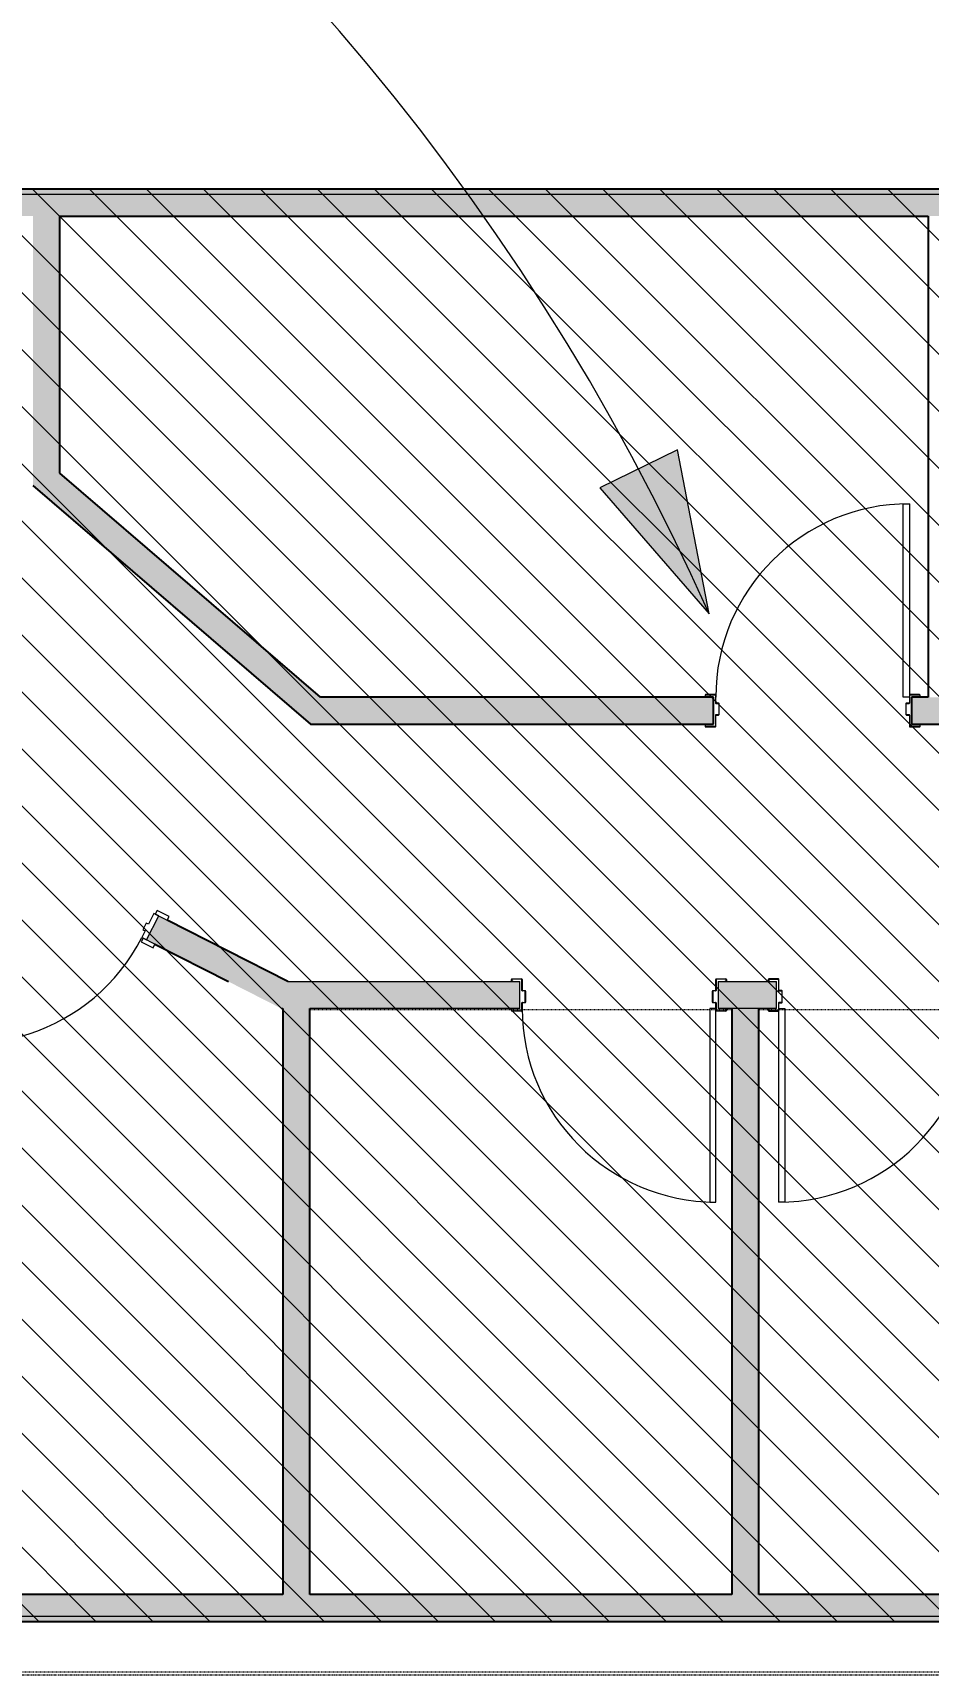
# Model space of a CAD drawing. Header units: inches. Extents: x -356 to 6227, y -17 to 1548.
# Drawn here: x 300.3 to 466.8, y 1005.2 to 1310.7 of the extents above; entities that cross this region are included whole.
import ezdxf

# ---------------------------------------------------------------- set-up
doc = ezdxf.new("R2010")
doc.units = ezdxf.units.IN
doc.header["$MEASUREMENT"] = 0
for name, pattern in [('Aligning Line 1_8_', [0.25, 0.125, -0.125]), ('Dash', [0.25, 0.125, -0.125]), ('Double Dash 3_8_', [1, 0.375, -0.125, 0.125, -0.125, 0.125, -0.125])]:
    doc.linetypes.add(name, pattern=pattern)
for name, color, linetype, lineweight in [('A-ANNO-DIMS', 211, 'Continuous', 9), ('A-ANNO-DIMS-240', 211, 'Continuous', 9), ('A-DETL-GENF-1', 8, 'Continuous', 9), ('A-DETL-HDLN', 90, 'Dash', 9), ('A-DETL-THIN', 151, 'Continuous', 9), ('A-DOOR', 31, 'Continuous', 9), ('A-DOOR-1', 31, 'Continuous', 13), ('A-DOOR-FRAM', 31, 'Continuous', 13), ('A-WALL', 113, 'Continuous', 9), ('C-PROP-LINE', 91, 'Double Dash 3_8_', 13), ('G-ANNO-SYMB', 111, 'Aligning Line 1_8_', 9), ('G-ANNO-TEXT-1', 145, 'Continuous', 9), ('I-WALL', 2, 'Continuous', 9), ('I-WALL-1', 2, 'Continuous', 25)]:
    doc.layers.add(name, color=color, linetype=linetype, lineweight=lineweight)
doc.styles.add('Century Gothic', font='ufonts.com_century-gothic.ttf', dxfattribs={"height": 22.5})
doc.dimstyles.new('OD_-__1___Tolerance_1', dxfattribs={"dimscale": 12, "dimtxt": 23.493786, "dimasz": 2.5, "dimexe": 1.875, "dimexo": 1.25, "dimgap": 1.25, "dimtad": 1, "dimdec": 0, "dimzin": 1, "dimdsep": 46, "dimlunit": 4, "dimtxsty": 'Century Gothic', "dimblk1": 'OBLIQUE', "dimblk2": 'OBLIQUE', "dimsah": 1, "dimcen": 0.09, "dimdle": 1.875, "dimazin": 0, "dimtfac": 1, "dimtdec": 4, "dimtix": 1, "dimtmove": 0, "dimatfit": 3, "dimfxl": 1, "dimtvp": 1, "dimtfill": 1, "dimfrac": 2, "dimtolj": 1, "dimtzin": 0, "dimarcsym": 2})

# ---------------------------------------------------------------- blocks, each defined once
blk = doc.blocks.new('Door-Interior-Single-Flush_Panel-Wood - 36_ x 84_-722546-AREA DIAGRAM - 1ST FLOOR - EXISTING')
at = {"layer": 'A-DOOR'}
for p, q in [((-18.25, 3.13), (-20.75, 3.13)), ((-20.75, 3.13), (-20.75, 2.37)), ((-18.25, 2.37), (-18.25, 3.13)), ((20.75, 3.13), (18.25, 3.13)), ((18.25, 3.13), (18.25, 2.37)), ((20.75, 2.37), (20.75, 3.13)), ((-20.75, 2.37), (-18.25, 2.37)), ((18.25, 2.37), (20.75, 2.37)), ((-18.25, -2.63), (-20.75, -2.63)), ((-20.75, -2.63), (-20.75, -3.38)), ((-18.25, -3.38), (-18.25, -2.63)), ((20.75, -2.63), (18.25, -2.63)), ((18.25, -2.63), (18.25, -3.38)), ((20.75, -3.38), (20.75, -2.63)), ((-20.75, -3.38), (-18.25, -3.38)), ((18.25, -3.38), (20.75, -3.38))]:
    blk.add_line(p, q, dxfattribs=at)
blk.add_arc((18, 2.37), 36, 90, 180, dxfattribs=at)
at = {"layer": 'A-DOOR-1'}
for p, q in [((18, 38.38), (16.62, 38.38)), ((16.62, 38.38), (16.62, 2.37)), ((18, 2.37), (18, 38.38)), ((16.62, 2.37), (18, 2.37))]:
    blk.add_line(p, q, dxfattribs=at)
at = {"layer": 'A-DOOR-FRAM'}
for p, q in [((-18, 2.37), (-19, 2.37)), ((-19, 2.37), (-19, -2.63)), ((-18, 1), (-18, 2.37)), ((-17.5, 1), (-18, 1)), ((-17.5, -0.38), (-17.5, 1)), ((18, 1), (17.5, 1)), ((17.5, 1), (17.5, -0.38)), ((18, 2.37), (18, 1)), ((19, 2.37), (18, 2.37)), ((19, -2.63), (19, 2.37)), ((-19, -2.63), (-18, -2.63)), ((-18, -2.63), (-18, -0.38)), ((-18, -0.38), (-17.5, -0.38)), ((17.5, -0.38), (18, -0.38)), ((18, -0.38), (18, -2.63)), ((18, -2.63), (19, -2.63))]:
    blk.add_line(p, q, dxfattribs=at)
blk = doc.blocks.new('Hollow Metal Frame - 36 x 80-760304-AREA DIAGRAM - 1ST FLOOR - EXISTING')
at = {"layer": 'A-DOOR'}
for p, q in [((-18, -2.5), (-16.875, -2.5)), ((-18, -38.5), (-18, -2.5)), ((-16.875, -2.5), (-16.875, -38.5)), ((-16.875, -38.5), (-18, -38.5))]:
    blk.add_line(p, q, dxfattribs=at)
blk.add_arc((-18, -2.5), 36, 270, 360, dxfattribs=at)
at = {"layer": 'A-DOOR-FRAM'}
for p, q in [((-20, 2.9), (-20, 2.60375)), ((-19.93875, 2.60375), (-19.93875, 2.9)), ((-18.10125, 3.00125), (-19.89875, 3.00125)), ((-19.89875, 2.94), (-18.10125, 2.94)), ((-19.6875, 2.56375), (-19.89875, 2.56375)), ((-19.89875, 2.5025), (-19.6875, 2.5025)), ((-19.6875, 2.5025), (-19.6875, 2.56375)), ((-18.06125, 2.9), (-18.06125, 0.85375)), ((-18, 0.85375), (-18, 2.9)), ((-17.47625, 0.81375), (-17.96, 0.81375)), ((-17.96, 0.7525), (-17.47625, 0.7525)), ((-17.43625, 0.7125), (-17.43625, -1.3265)), ((-17.375, -1.3265), (-17.375, 0.7125)), ((17.375, 0.7125), (17.375, -1.3265)), ((17.43625, -1.3265), (17.43625, 0.7125)), ((17.96, 0.81375), (17.47625, 0.81375)), ((17.47625, 0.7525), (17.96, 0.7525)), ((18, 2.9), (18, 0.85375)), ((18.06125, 0.85375), (18.06125, 2.9)), ((19.89875, 3.00125), (18.10125, 3.00125)), ((18.10125, 2.94), (19.89875, 2.94)), ((19.6875, 2.56375), (19.6875, 2.5025)), ((19.89875, 2.56375), (19.6875, 2.56375)), ((19.6875, 2.5025), (19.89875, 2.5025)), ((19.93875, 2.9), (19.93875, 2.60375)), ((20, 2.60375), (20, 2.9)), ((-20, -2.60125), (-20, -2.8975)), ((-19.93875, -2.8975), (-19.93875, -2.60125)), ((-19.6875, -2.5), (-19.89875, -2.5)), ((-19.89875, -2.56125), (-19.6875, -2.56125)), ((-18.10125, -2.9375), (-19.89875, -2.9375)), ((-19.89875, -2.99875), (-18.10125, -2.99875)), ((-19.6875, -2.56125), (-19.6875, -2.5)), ((-18.06125, -1.46775), (-18.06125, -2.8975)), ((-18, -2.8975), (-18, -1.46775)), ((-17.47625, -1.3665), (-17.96, -1.3665)), ((-17.96, -1.42775), (-17.47625, -1.42775)), ((17.96, -1.3665), (17.47625, -1.3665)), ((17.47625, -1.42775), (17.96, -1.42775)), ((18, -1.46775), (18, -2.8975)), ((18.06125, -2.8975), (18.06125, -1.46775)), ((19.89875, -2.9375), (18.10125, -2.9375)), ((18.10125, -2.99875), (19.89875, -2.99875)), ((19.89875, -2.5), (19.6875, -2.5)), ((19.6875, -2.5), (19.6875, -2.56125)), ((19.6875, -2.56125), (19.89875, -2.56125)), ((19.93875, -2.60125), (19.93875, -2.8975)), ((20, -2.8975), (20, -2.60125))]:
    blk.add_line(p, q, dxfattribs=at)
for centre, radius, start, end in [((-19.89875, 2.9), 0.10125, 90, 180), ((-19.89875, 2.60375), 0.10125, 180, 270), ((-19.89875, 2.9), 0.04, 90, 180), ((-19.89875, 2.60375), 0.04, 180, 270), ((-18.10125, 2.9), 0.10125, 0, 90), ((-18.10125, 2.9), 0.04, 360, 90), ((-17.96, 0.85375), 0.10125, 180, 270), ((-17.96, 0.85375), 0.04, 180, 270), ((-17.47625, 0.7125), 0.10125, 0, 90), ((-17.47625, 0.7125), 0.04, 0, 90), ((17.47625, 0.7125), 0.10125, 90, 180), ((17.47625, 0.7125), 0.04, 90, 180), ((17.96, 0.85375), 0.04, 270, 360), ((17.96, 0.85375), 0.10125, 270, 360), ((18.10125, 2.9), 0.10125, 90, 180), ((18.10125, 2.9), 0.04, 90, 180), ((19.89875, 2.9), 0.10125, 360, 90), ((19.89875, 2.9), 0.04, 0, 90), ((19.89875, 2.60375), 0.10125, 270, 360), ((19.89875, 2.60375), 0.04, 270, 360), ((-19.89875, -2.60125), 0.10125, 90, 180), ((-19.89875, -2.8975), 0.10125, 180, 270), ((-19.89875, -2.60125), 0.04, 90, 180), ((-19.89875, -2.8975), 0.04, 180, 270), ((-18.10125, -2.8975), 0.04, 270, 360), ((-18.10125, -2.8975), 0.10125, 270, 360), ((-17.96, -1.46775), 0.10125, 90, 180), ((-17.96, -1.46775), 0.04, 90, 180), ((-17.47625, -1.3265), 0.04, 270, 360), ((-17.47625, -1.3265), 0.10125, 270, 360), ((17.47625, -1.3265), 0.10125, 180, 270), ((17.47625, -1.3265), 0.04, 180, 270), ((17.96, -1.46775), 0.10125, 0, 90), ((17.96, -1.46775), 0.04, 0, 90), ((18.10125, -2.8975), 0.10125, 180, 270), ((18.10125, -2.8975), 0.04, 180, 270), ((19.89875, -2.60125), 0.10125, 0, 90), ((19.89875, -2.60125), 0.04, 0, 90), ((19.89875, -2.8975), 0.10125, 270, 0), ((19.89875, -2.8975), 0.04, 270, 360)]:
    blk.add_arc(centre, radius, start, end, dxfattribs=at)
blk = doc.blocks.new('Hollow Metal Frame - 36 x 80-760305-AREA DIAGRAM - 1ST FLOOR - EXISTING')
at = {"layer": 'A-DOOR'}
for p, q in [((-16.875, 38.5), (-18, 38.5)), ((-18, 38.5), (-18, 2.5)), ((-16.875, 2.5), (-16.875, 38.5)), ((-18, 2.5), (-16.875, 2.5))]:
    blk.add_line(p, q, dxfattribs=at)
blk.add_arc((-18, 2.5), 36, 0, 90, dxfattribs=at)
at = {"layer": 'A-DOOR-FRAM'}
for p, q in [((-20, 2.60125), (-20, 2.8975)), ((-19.93875, 2.8975), (-19.93875, 2.60125)), ((-19.89875, 2.99875), (-18.10125, 2.99875)), ((-18.10125, 2.9375), (-19.89875, 2.9375)), ((-19.89875, 2.56125), (-19.6875, 2.56125)), ((-19.6875, 2.5), (-19.89875, 2.5)), ((-19.6875, 2.56125), (-19.6875, 2.5)), ((-18.06125, 1.46775), (-18.06125, 2.8975)), ((-18, 2.8975), (-18, 1.46775)), ((-17.96, 1.42775), (-17.47625, 1.42775)), ((-17.47625, 1.3665), (-17.96, 1.3665)), ((-17.43625, -0.7125), (-17.43625, 1.3265)), ((-17.375, 1.3265), (-17.375, -0.7125)), ((17.375, -0.7125), (17.375, 1.3265)), ((17.43625, 1.3265), (17.43625, -0.7125)), ((17.47625, 1.42775), (17.96, 1.42775)), ((17.96, 1.3665), (17.47625, 1.3665)), ((18, 1.46775), (18, 2.8975)), ((18.06125, 2.8975), (18.06125, 1.46775)), ((18.10125, 2.99875), (19.89875, 2.99875)), ((19.89875, 2.9375), (18.10125, 2.9375)), ((19.6875, 2.56125), (19.89875, 2.56125)), ((19.6875, 2.5), (19.6875, 2.56125)), ((19.89875, 2.5), (19.6875, 2.5)), ((19.93875, 2.60125), (19.93875, 2.8975)), ((20, 2.8975), (20, 2.60125)), ((-20, -2.9), (-20, -2.60375)), ((-19.93875, -2.60375), (-19.93875, -2.9)), ((-19.89875, -2.5025), (-19.6875, -2.5025)), ((-19.6875, -2.56375), (-19.89875, -2.56375)), ((-19.89875, -2.94), (-18.10125, -2.94)), ((-18.10125, -3.00125), (-19.89875, -3.00125)), ((-19.6875, -2.5025), (-19.6875, -2.56375)), ((-18.06125, -2.9), (-18.06125, -0.85375)), ((-18, -0.85375), (-18, -2.9)), ((-17.96, -0.7525), (-17.47625, -0.7525)), ((-17.47625, -0.81375), (-17.96, -0.81375)), ((17.47625, -0.7525), (17.96, -0.7525)), ((17.96, -0.81375), (17.47625, -0.81375)), ((18, -2.9), (18, -0.85375)), ((18.06125, -0.85375), (18.06125, -2.9)), ((18.10125, -2.94), (19.89875, -2.94)), ((19.89875, -3.00125), (18.10125, -3.00125)), ((19.6875, -2.5025), (19.89875, -2.5025)), ((19.6875, -2.56375), (19.6875, -2.5025)), ((19.89875, -2.56375), (19.6875, -2.56375)), ((19.93875, -2.9), (19.93875, -2.60375)), ((20, -2.60375), (20, -2.9))]:
    blk.add_line(p, q, dxfattribs=at)
for centre, radius, start, end in [((-19.89875, 2.8975), 0.10125, 90, 180), ((-19.89875, 2.60125), 0.10125, 180, 270), ((-19.89875, 2.8975), 0.04, 90, 180), ((-19.89875, 2.60125), 0.04, 180, 270), ((-18.10125, 2.8975), 0.10125, 0, 90), ((-18.10125, 2.8975), 0.04, 0, 90), ((-17.96, 1.46775), 0.10125, 180, 270), ((-17.96, 1.46775), 0.04, 180, 270), ((-17.47625, 1.3265), 0.10125, 0, 90), ((-17.47625, 1.3265), 0.04, 0, 90), ((17.47625, 1.3265), 0.10125, 90, 180), ((17.47625, 1.3265), 0.04, 90, 180), ((17.96, 1.46775), 0.10125, 270, 360), ((17.96, 1.46775), 0.04, 270, 360), ((18.10125, 2.8975), 0.10125, 90, 180), ((18.10125, 2.8975), 0.04, 90, 180), ((19.89875, 2.8975), 0.10125, 360, 90), ((19.89875, 2.8975), 0.04, 0, 90), ((19.89875, 2.60125), 0.04, 270, 360), ((19.89875, 2.60125), 0.10125, 270, 360), ((-19.89875, -2.60375), 0.10125, 90, 180), ((-19.89875, -2.9), 0.10125, 180, 270), ((-19.89875, -2.60375), 0.04, 90, 180), ((-19.89875, -2.9), 0.04, 180, 270), ((-18.10125, -2.9), 0.10125, 270, 360), ((-18.10125, -2.9), 0.04, 270, 0), ((-17.96, -0.85375), 0.10125, 90, 180), ((-17.96, -0.85375), 0.04, 90, 180), ((-17.47625, -0.7125), 0.10125, 270, 360), ((-17.47625, -0.7125), 0.04, 270, 360), ((17.47625, -0.7125), 0.10125, 180, 270), ((17.47625, -0.7125), 0.04, 180, 270), ((17.96, -0.85375), 0.10125, 0, 90), ((17.96, -0.85375), 0.04, 0, 90), ((18.10125, -2.9), 0.10125, 180, 270), ((18.10125, -2.9), 0.04, 180, 270), ((19.89875, -2.60375), 0.10125, 0, 90), ((19.89875, -2.60375), 0.04, 0, 90), ((19.89875, -2.9), 0.04, 270, 360), ((19.89875, -2.9), 0.10125, 270, 0)]:
    blk.add_arc(centre, radius, start, end, dxfattribs=at)
blk = doc.blocks.new('Family - ___-731760-AREA DIAGRAM - 1ST FLOOR - EXISTING')
at = {"layer": 'C-PROP-LINE'}
blk.add_line((1005.24, -995.57), (1005.24, -66.29), dxfattribs=at)
blk = doc.blocks.new('DIMBLOCK2-AREA DIAGRAM - 1ST FLOOR - EXISTING')
at = {"layer": 'A-ANNO-DIMS-240'}
for p, q in [((77.77, 1190.4), (77.77, 1402.11)), ((609.02, 1294.11), (609.02, 1402.11)), ((609.02, 1379.61), (55.27, 1379.61)), ((77.77, 1379.61), (77.77, 1190.4)), ((609.02, 1379.61), (609.02, 1294.11))]:
    blk.add_line(p, q, dxfattribs=at)
at = {"layer": 'A-ANNO-DIMS-240', "lineweight": 50}
for p, q in [((77.77, 1379.61), (92.77, 1394.61)), ((609.02, 1379.61), (624.02, 1394.61)), ((77.77, 1379.61), (62.77, 1364.61)), ((609.02, 1379.61), (594.02, 1364.61))]:
    blk.add_line(p, q, dxfattribs=at)
at = {"layer": 'A-ANNO-DIMS-240', "color": 0, "insert": (313.75, 1423.45), "char_height": 22.5, "width": 71.1526, "attachment_point": 1, "line_spacing_factor": 0.984502, "style": 'Century Gothic', "bg_fill": 3, "box_fill_scale": 1.25, "bg_fill_color": 256, "bg_fill_true_color": 13158600, "bg_fill_transparency": 0}
blk.add_mtext('61%', dxfattribs=at)
blk = doc.blocks.new('_Oblique')
at = {"color": 0, "linetype": 'ByBlock', "lineweight": -2}
blk.add_line((-0.5, -0.5), (0.5, 0.5), dxfattribs=at)

msp = doc.modelspace()

# ---------------------------------------------------------------- hatches: boundary and pattern name
at = {"layer": 'A-DETL-GENF-1'}
h = msp.add_hatch(dxfattribs=at)
h.set_pattern_fill('FP_3', color=256, style=0, pattern_type=2)
h.set_pattern_definition([(135, (-678.868, 1634.854), (-5.3033, -5.3033), [])])
h.paths.add_polyline_path([(145.77, 1015.24), (546.77, 1015.24), (546.77, 1131.74), (609.02, 1131.74), (609.02, 1281.61), (105.14, 1281.61), (105.14, 1235.49), (77.77, 1224.43), (77.77, 1083.24), (110.52, 1083.24), (145.77, 1047.99)], flags=0)
at = {"layer": 'G-ANNO-TEXT-1'}
msp.add_hatch(color=256, dxfattribs=at).paths.add_polyline_path([(426.06, 1202.66), (420.13, 1233.15), (405.68, 1226.09)], flags=0)
at = {"layer": 'I-WALL'}
h = msp.add_hatch(color=256, dxfattribs=at)
h.paths.add_polyline_path([(108.09, 1280.61), (577.58, 1280.61), (577.58, 1281.61), (105.14, 1281.56), (105.14, 1280.61)], flags=0)
h.paths.add_polyline_path([(632.82, 1280.61), (708.27, 1280.61), (708.27, 1281.61), (606.45, 1281.61), (606.45, 1280.61), (609.02, 1280.61)], flags=0)
h.paths.add_polyline_path([(753.74, 1280.61), (885.77, 1280.61), (885.77, 1281.61), (746.27, 1281.61), (746.27, 1280.61)], flags=0)
h = msp.add_hatch(color=256, dxfattribs=at)
h.paths.add_polyline_path([(105.14, 1276.61), (577.58, 1276.61), (577.58, 1280.61), (105.14, 1280.61), (105.14, 1277.23)], flags=0)
h.paths.add_polyline_path([(606.94, 1276.61), (708.27, 1276.61), (708.27, 1280.61), (606.45, 1280.61), (606.52, 1276.61)], flags=0)
h.paths.add_polyline_path([(748.02, 1276.61), (881.77, 1276.61), (881.77, 1280.61), (746.27, 1280.61), (746.27, 1276.61)], flags=0)
for points in [[(305.27, 1228.79), (305.27, 1276.61), (300.27, 1276.61), (300.27, 1233.09)], [(351.91, 1182.11), (359.59, 1182.11), (300.27, 1233.09), (300.27, 1226.49), (321.62, 1208.15)], [(346.77, 1020.24), (351.77, 1020.24), (351.77, 1129.24), (346.77, 1129.24), (346.77, 1031.57)], [(430.27, 1020.24), (435.27, 1020.24), (435.27, 1129.24), (430.27, 1129.24), (430.27, 1024.75)]]:
    msp.add_hatch(color=256, dxfattribs=at).paths.add_polyline_path(points, flags=0)
h = msp.add_hatch(color=256, dxfattribs=at)
h.paths.add_polyline_path([(359.59, 1182.11), (426.83, 1182.11), (426.83, 1187.11), (353.77, 1187.11)], flags=0)
h.paths.add_polyline_path([(463.7, 1182.11), (499.27, 1182.11), (499.27, 1187.11), (463.7, 1187.11)], flags=0)
h = msp.add_hatch(color=256, dxfattribs=at)
h.paths.add_polyline_path([(336.64, 1134.24), (347.66, 1134.24), (323.68, 1146.44), (321.41, 1141.98), (325.58, 1139.86)], flags=0)
h.paths.add_polyline_path([(287.54, 1159.21), (289.81, 1163.67), (283.74, 1166.76), (281.47, 1162.3), (286.03, 1159.98)], flags=0)
h = msp.add_hatch(color=256, dxfattribs=at)
h.paths.add_polyline_path([(390.83, 1129.24), (390.83, 1134.24), (336.64, 1134.24), (346.47, 1129.24), (351.77, 1129.24)], flags=0)
h.paths.add_polyline_path([(438.58, 1129.24), (438.58, 1134.24), (427.7, 1134.24), (427.7, 1129.24)], flags=0)
h.paths.add_polyline_path([(511.9, 1129.24), (606.52, 1129.24), (606.52, 1134.24), (475.45, 1134.24), (475.45, 1129.24)], flags=0)
h = msp.add_hatch(color=256, dxfattribs=at)
h.paths.add_polyline_path([(198.14, 1016.24), (569.16, 1016.24), (569.16, 1020.24), (198.14, 1020.24)], flags=0)
h.paths.add_polyline_path([(632.82, 1016.24), (738.03, 1016.24), (738.03, 1020.24), (605.13, 1020.24), (605.13, 1016.24), (609.02, 1016.24)], flags=0)
h.paths.add_polyline_path([(774, 1016.24), (885.77, 1016.24), (885.77, 1020.24), (774, 1020.24), (774, 1017.48)], flags=0)
h = msp.add_hatch(color=256, dxfattribs=at)
h.paths.add_polyline_path([(198.14, 1015.24), (569.16, 1015.24), (569.16, 1016.24), (198.14, 1016.24)], flags=0)
h.paths.add_polyline_path([(609.02, 1015.24), (738.03, 1015.24), (738.03, 1016.24), (605.13, 1016.24), (605.13, 1015.24), (606.95, 1015.24)], flags=0)
h.paths.add_polyline_path([(774, 1015.24), (886.77, 1015.24), (886.77, 1016.24), (774, 1016.24)], flags=0)

# ---------------------------------------------------------------- linework, layer by layer
at = {"layer": 'A-DETL-HDLN'}
for p, q in [((391.21, 1128.99), (351.77, 1128.99)), ((427.27, 1128.99), (391.27, 1128.99)), ((430.27, 1128.99), (427.32, 1128.99)), ((438.96, 1128.99), (435.27, 1128.99)), ((475.02, 1128.99), (439.02, 1128.99))]:
    msp.add_line(p, q, dxfattribs=at)
at = {"layer": 'A-DETL-THIN'}
for p, q in [((609.02, 1281.61), (105.14, 1281.61)), ((145.77, 1015.24), (546.77, 1015.24))]:
    msp.add_line(p, q, dxfattribs=at)
at = {"layer": 'A-WALL'}
for p, q in [((577.58, 1280.61), (77.77, 1280.61)), ((198.14, 1016.24), (569.16, 1016.24))]:
    msp.add_line(p, q, dxfattribs=at)
at = {"layer": 'G-ANNO-SYMB'}
msp.add_line((991.23, 1005.8), (48.81, 1005.8), dxfattribs=at)
at = {"layer": 'G-ANNO-TEXT-1'}
for p, q in [((420.13, 1233.15), (405.68, 1226.09)), ((426.06, 1202.66), (420.13, 1233.15)), ((405.68, 1226.09), (426.06, 1202.66))]:
    msp.add_line(p, q, dxfattribs=at)
msp.add_arc((21.36, 1021.75), 443.3, 24.0855, 90, dxfattribs=at)
at = {"layer": 'I-WALL'}
for p, q in [((347.66, 1134.24), (390.83, 1134.24)), ((390.83, 1129.24), (390.83, 1134.24)), ((427.7, 1134.24), (438.58, 1134.24)), ((427.7, 1134.24), (427.7, 1129.24)), ((438.58, 1129.24), (438.58, 1134.24)), ((346.77, 1129.24), (346.47, 1129.24)), ((390.83, 1129.24), (351.77, 1129.24)), ((438.58, 1129.24), (427.7, 1129.24))]:
    msp.add_line(p, q, dxfattribs=at)
at = {"layer": 'I-WALL-1'}
for p, q in [((577.58, 1281.61), (77.77, 1281.61)), ((305.27, 1276.61), (466.77, 1276.61)), ((305.27, 1228.79), (305.27, 1276.61)), ((466.77, 1276.61), (466.77, 1187.11)), ((353.77, 1187.11), (305.27, 1228.79)), ((300.27, 1226.49), (351.91, 1182.11)), ((426.83, 1187.11), (353.77, 1187.11)), ((426.83, 1182.11), (426.83, 1187.11)), ((466.77, 1187.11), (463.7, 1187.11)), ((463.7, 1187.11), (463.7, 1182.11)), ((351.91, 1182.11), (426.83, 1182.11)), ((463.7, 1182.11), (499.27, 1182.11)), ((347.66, 1134.24), (325.24, 1145.64)), ((322.97, 1141.19), (336.64, 1134.24)), ((346.77, 1129.24), (346.77, 1020.24)), ((351.77, 1020.24), (351.77, 1129.24)), ((430.27, 1129.24), (430.27, 1020.24)), ((435.27, 1020.24), (435.27, 1129.24)), ((346.77, 1020.24), (284.52, 1020.24)), ((430.27, 1020.24), (351.77, 1020.24)), ((544.27, 1020.24), (435.27, 1020.24)), ((198.14, 1015.24), (567.33, 1015.24))]:
    msp.add_line(p, q, dxfattribs=at)

# ---------------------------------------------------------------- block references
at = {"layer": 'A-DOOR'}
for name, p, rotation in [('Hollow Metal Frame - 36 x 80-760304-AREA DIAGRAM - 1ST FLOOR - EXISTING', (445.27, 1184.61), 180), ('Door-Interior-Single-Flush_Panel-Wood - 36_ x 84_-722546-AREA DIAGRAM - 1ST FLOOR - EXISTING', (305.56, 1152.71), 153.0390659196899), ('Hollow Metal Frame - 36 x 80-760305-AREA DIAGRAM - 1ST FLOOR - EXISTING', (409.27, 1131.74), 180)]:
    msp.add_blockref(name, p, dxfattribs=dict(at, rotation=rotation))
msp.add_blockref('Hollow Metal Frame - 36 x 80-760304-AREA DIAGRAM - 1ST FLOOR - EXISTING', (457.02, 1131.74), dxfattribs=at)
at = {"layer": 'C-PROP-LINE', "rotation": 90.00000000000031}
msp.add_blockref('Family - ___-731760-AREA DIAGRAM - 1ST FLOOR - EXISTING', (0, 0), dxfattribs=at)

# ---------------------------------------------------------------- next in the draw order: dimensions: what is measured, and where the dimension line sits
at = {"layer": 'A-ANNO-DIMS'}
dim = msp.add_linear_dim(base=(77.77, 1379.61), p1=(609.02, 1279.11), p2=(77.77, 1175.4), angle=0, text='61%', dimstyle='OD_-__1___Tolerance_1', override={"dimpost": '<>', "dimfxl": 541.278099}, dxfattribs=at)
dim.commit()
dim.dimension.update_dxf_attribs({"geometry": 'DIMBLOCK2-AREA DIAGRAM - 1ST FLOOR - EXISTING', "text_midpoint": (343.39, 1407.13)})

doc.saveas('drawing.dxf')
